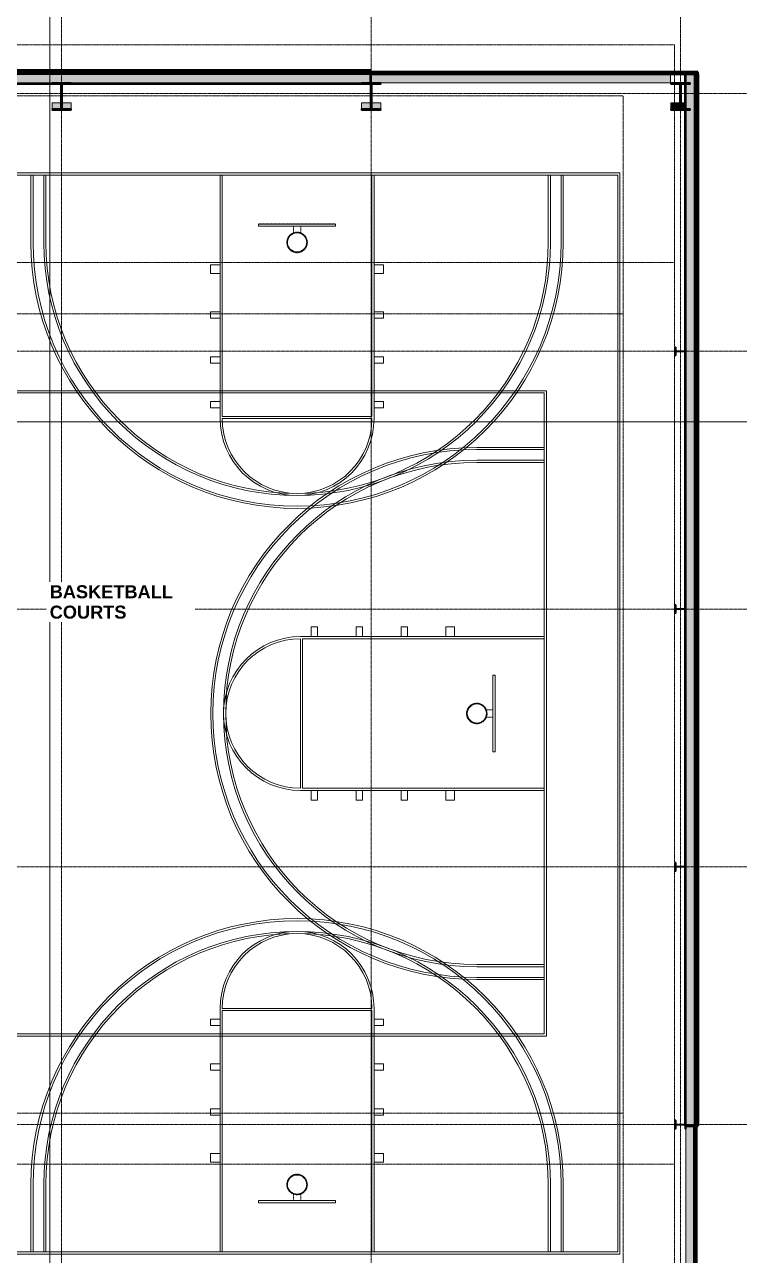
# Model space of a CAD drawing. Header units: inches. Extents: x 21836 to 26875, y -23174 to -20350.
# Drawn here: x 25367 to 26036, y -22231 to -21079 of the extents above; entities that cross this region are included whole.
import ezdxf

# ---------------------------------------------------------------- set-up
doc = ezdxf.new("R2010")
doc.units = ezdxf.units.IN
doc.header["$MEASUREMENT"] = 0
for name, pattern in [('Dash', [0.25, 0.125, -0.125]), ('Dash 1_16_', [0.125, 0.0625, -0.0625]), ('Grid Line 1_2_', [0.875, 0.5, -0.125, 0.125, -0.125])]:
    doc.linetypes.add(name, pattern=pattern)
for name, color, linetype, lineweight in [('A-FLOR-CLRS', 90, 'Dash 1_16_', 9), ('A-FLOR-OTLN', 90, 'Continuous', 9), ('A-GLAZ-CWMG', 51, 'Continuous', 9), ('A-WALL', 113, 'Continuous', 13), ('A-WALL-PATT', 111, 'Continuous', 50), ('C-BLDG-PADS', 91, 'Continuous', 9), ('C-TOPO', 7, 'Continuous', 9), ('G-ANNO-SYMB', 111, 'Continuous', 9), ('G-ANNO-TEXT', 231, 'Continuous', 9), ('L-SITE-WALL', 31, 'Continuous', 13), ('Q-SPCQ', 91, 'Continuous', 9), ('Q-SPCQ-HDLN', 91, 'Dash', 9), ('S-BEAM', 12, 'Continuous', 9), ('S-COLS', 52, 'Continuous', 9), ('S-GRID', 1, 'Continuous', 9)]:
    doc.layers.add(name, color=color, linetype=linetype, lineweight=lineweight)
doc.styles.add('Arial_B', font='arialbd.ttf', dxfattribs={"height": 12.177074})
pattern_1 = [(45, (0, 0), (-12.6713535, 12.6713535), []), (45, (0, 19.2), (-12.6713535, 12.6713535), [])]
pattern_2 = [(0, (0, 0), (0, 16), []), (90, (0, 0), (-16, 1e-15), [])]

# ---------------------------------------------------------------- blocks, each defined once
blk = doc.blocks.new('Girt_Z - 8_D-757170-First Floor Plan')
at = {"layer": 'S-BEAM'}
h = blk.add_hatch(color=256, dxfattribs=at)
h.paths.add_polyline_path([(25971.4, -21126.4), (25971.4, -21125.8), (25691.3, -21125.8), (25691.3, -21126.4), (25810.9, -21126.4)], flags=0)
h.paths.add_polyline_path([(24823, -21126.4), (24823, -21125.8), (24533.3, -21125.8), (24533.3, -21126.4), (24705.1, -21126.4)], flags=0)
h.paths.add_polyline_path([(23375.5, -21126.4), (23375.5, -21125.8), (23085.8, -21125.8), (23085.8, -21126.4), (23322.7, -21126.4)], flags=0)
h = blk.add_hatch(color=256, dxfattribs=at)
h.paths.add_polyline_path([(25971.4, -21133.6), (25971.4, -21126.4), (25691.3, -21126.4), (25691.3, -21133.6), (25810.9, -21133.6)], flags=0)
h.paths.add_polyline_path([(24823, -21133.6), (24823, -21126.4), (24533.3, -21126.4), (24533.3, -21133.6), (24705.1, -21133.6)], flags=0)
h.paths.add_polyline_path([(23375.5, -21133.6), (23375.5, -21126.4), (23085.8, -21126.4), (23085.8, -21133.6), (23322.7, -21133.6)], flags=0)
h = blk.add_hatch(color=256, dxfattribs=at)
h.paths.add_polyline_path([(25971.4, -21126.4), (25971.4, -21126.4), (25691.3, -21126.4), (25691.3, -21126.4), (25810.9, -21126.4)], flags=0)
h.paths.add_polyline_path([(24823, -21126.4), (24823, -21126.4), (24533.3, -21126.4), (24533.3, -21126.4), (24705.1, -21126.4)], flags=0)
h.paths.add_polyline_path([(23375.5, -21126.4), (23375.5, -21126.4), (23085.8, -21126.4), (23085.8, -21126.4), (23322.7, -21126.4)], flags=0)
h = blk.add_hatch(color=256, dxfattribs=at)
h.paths.add_polyline_path([(25971.4, -21133.8), (25971.4, -21133.6), (25691.3, -21133.6), (25691.3, -21133.8), (25810.9, -21133.8)], flags=0)
h.paths.add_polyline_path([(24823, -21133.8), (24823, -21133.6), (24533.3, -21133.7), (24533.3, -21133.8), (24813.9, -21133.8)], flags=0)
h.paths.add_polyline_path([(23375.5, -21133.8), (23375.5, -21133.6), (23085.8, -21133.6), (23085.8, -21133.8), (23366.4, -21133.8)], flags=0)
for p, q in [((25971.4, -21125.8), (25691.3, -21125.8)), ((25971.4, -21126.4), (25691.3, -21126.4)), ((25971.4, -21126.4), (25691.3, -21126.4)), ((25971.4, -21125.8), (25971.4, -21126.4)), ((25971.4, -21126.4), (25971.4, -21126.4)), ((25971.4, -21126.4), (25971.4, -21133.6)), ((25700.4, -21133.8), (25971.4, -21133.8)), ((25971.4, -21133.6), (25971.4, -21133.8))]:
    blk.add_line(p, q, dxfattribs=at)
blk = doc.blocks.new('Girt_Z - 8_D-790722-First Floor Plan')
at = {"layer": 'S-BEAM'}
h = blk.add_hatch(color=256, dxfattribs=at)
h.paths.add_polyline_path([(25985.8, -22357.1), (25985.9, -22357.1), (25985.9, -22337.9), (25985.8, -22337.9), (25985.8, -22357.1)], flags=0)
h.paths.add_polyline_path([(25985.9, -22335), (25985.9, -22110.1), (25985.8, -22110.1), (25985.8, -22335), (25985.9, -22335)], flags=0)
for points in [[(25985.9, -22357.1), (25993.1, -22357.1), (25993.1, -22110.1), (25985.9, -22110.1), (25985.9, -22335), (25989.9, -22335), (25989.9, -22337.9), (25985.9, -22337.9)], [(25993.2, -22357.1), (25993.2, -22110.1), (25993.1, -22110.1), (25993.1, -22357.1)], [(25993.8, -22357.1), (25993.8, -22110.1), (25993.2, -22110.1), (25993.2, -22357.1)]]:
    blk.add_hatch(color=256, dxfattribs=at).paths.add_polyline_path(points, flags=0)
for p, q in [((25985.8, -22112.8), (25985.8, -22335)), ((25993.1, -22357.1), (25993.1, -22110.1)), ((25993.2, -22357.1), (25993.2, -22110.1)), ((25993.8, -22357.1), (25993.8, -22110.1)), ((25985.8, -22337.9), (25985.8, -22357.1)), ((25985.9, -22357.1), (25985.8, -22357.1)), ((25993.1, -22357.1), (25985.9, -22357.1)), ((25993.2, -22357.1), (25993.1, -22357.1)), ((25993.8, -22357.1), (25993.2, -22357.1))]:
    blk.add_line(p, q, dxfattribs=at)
blk = doc.blocks.new('Basketball_Backstop-Performance_Sports_Systems-3103-Ceiling_Hung - 27_-0_ to 27_-11 7_8_-706978-First Floor Plan')
at = {"layer": 'Q-SPCQ-HDLN'}
for p, q in [((36, 0), (-36, 0)), ((-36, 0), (-36, -2.2)), ((-3.5, 0), (-3.5, 6.2)), ((3.5, 0), (3.5, 6.2)), ((36, -2.2), (36, 0)), ((-36, -2.2), (36, -2.2))]:
    blk.add_line(p, q, dxfattribs=at)
for radius in [9.62, 9]:
    blk.add_circle((0, 15.1), radius, dxfattribs=at)
blk = doc.blocks.new('Basketball_Backstop-Performance_Sports_Systems-3103-Ceiling_Hung - 27_-0_ to 27_-11 7_8_-652462-First Floor Plan')
at = {"layer": 'Q-SPCQ-HDLN'}
for p, q in [((-36, 0), (-36, 2.2)), ((-36, 2.2), (36, 2.2)), ((36, 2.2), (36, 0)), ((36, 0), (-36, 0)), ((-3.5, 0), (-3.5, -6.2)), ((3.5, 0), (3.5, -6.2))]:
    blk.add_line(p, q, dxfattribs=at)
for radius in [9.63, 9]:
    blk.add_circle((0, -15.1), radius, dxfattribs=at)
blk = doc.blocks.new('Rectangular Mullion - Profile_Polycarbonate_Lower-836763-First Floor Plan')
at = {"layer": 'A-GLAZ-CWMG'}
for points in [[(25993.6, -21123.5), (25993.6, -21123.4), (25695.1, -21123.4), (25695.1, -21123.5), (25810.9, -21123.5)], [(25810.9, -21123.6), (25993.6, -21123.6), (25993.6, -21123.5), (25695.1, -21123.5), (25695.1, -21123.6)], [(25993.6, -21125.2), (25993.6, -21123.6), (25695.1, -21123.6), (25695.1, -21125.2), (25810.9, -21125.2)], [(25993.6, -21125.5), (25993.6, -21125.2), (25695.1, -21125.2), (25695.1, -21125.5), (25985.8, -21125.5)]]:
    blk.add_hatch(color=256, dxfattribs=at).paths.add_polyline_path(points, flags=0)
for p, q in [((25695.1, -21123.5), (25695.1, -21123.4)), ((25695.1, -21123.4), (25993.6, -21123.4)), ((25695.1, -21123.6), (25695.1, -21123.5)), ((25695.1, -21123.5), (25993.6, -21123.5)), ((25695.1, -21125.2), (25695.1, -21123.6)), ((25695.1, -21125.2), (25993.6, -21125.2)), ((25695.1, -21125.5), (25985.1, -21125.5)), ((25993.6, -21123.4), (25993.6, -21123.5)), ((25993.6, -21123.5), (25993.6, -21123.6)), ((25993.6, -21123.6), (25993.6, -21125.2))]:
    blk.add_line(p, q, dxfattribs=at)
blk = doc.blocks.new('Rectangular Mullion - Profile_Polycarbonate_Upper and left-836139-First Floor Plan')
at = {"layer": 'A-GLAZ-CWMG'}
blk.add_hatch(color=256, dxfattribs=at).paths.add_polyline_path([(-3.6, -1.1), (-3.6, -0.8), (-3.4, -0.8), (-3.6, -0.8), (-3.6, -1.1), (-0.1, -1.1), (-0.1, 0.9), (-2.8, 0.9), (-2.8, 1), (0, 1), (0, -1.1)], flags=0)
at = {"layer": 'A-GLAZ-CWMG', "lineweight": 20}
for p, q in [((-2.8, 0.9), (-2.8, 1)), ((-2.8, 1), (0, 1)), ((-0.1, 0.9), (-2.8, 0.9)), ((-2.8, 0.9), (-2.8, 0.9)), ((-2.8, 0.9), (-2.8, 0.9)), ((-0.1, -1.1), (-0.1, 0.9)), ((0, 1), (0, -1.1)), ((-3.6, -1.1), (-3.6, -0.8)), ((-3.6, -0.8), (-3.4, -0.8)), ((-3.4, -0.8), (-3.6, -0.8)), ((-3.6, -0.8), (-3.6, -1.1)), ((0, -1.1), (-3.6, -1.1)), ((-3.6, -1.1), (-0.1, -1.1)), ((-3.4, -0.8), (-3.4, -0.8))]:
    blk.add_line(p, q, dxfattribs=at)
blk = doc.blocks.new('Rectangular Mullion - Profile_Polycarbonate_right-836033-First Floor Plan')
at = {"layer": 'A-GLAZ-CWMG'}
blk.add_hatch(color=256, dxfattribs=at).paths.add_polyline_path([(-3.6, -1.1), (0, -1.1), (0, 1), (-2.8, 1), (-2.8, 0.9), (-0.1, 0.9), (-0.1, -1.1), (-3.6, -1.1), (-3.6, -0.8), (-3.4, -0.8), (-3.6, -0.8)], flags=0)
at = {"layer": 'A-GLAZ-CWMG', "lineweight": 20}
for p, q in [((0, 1), (-2.8, 1)), ((-2.8, 1), (-2.8, 0.9)), ((-2.8, 0.9), (-2.8, 0.9)), ((-2.8, 0.9), (-2.8, 0.9)), ((-2.8, 0.9), (-0.1, 0.9)), ((-0.1, 0.9), (-0.1, -1.1)), ((0, -1.1), (0, 1)), ((-3.6, -1.1), (-3.6, -0.8)), ((-3.6, -0.8), (-3.4, -0.8)), ((-3.4, -0.8), (-3.6, -0.8)), ((-3.6, -0.8), (-3.6, -1.1)), ((-0.1, -1.1), (-3.6, -1.1)), ((-3.6, -1.1), (0, -1.1)), ((-3.4, -0.8), (-3.4, -0.8))]:
    blk.add_line(p, q, dxfattribs=at)
blk = doc.blocks.new('Rectangular Mullion - Profile_Polycarbonate_Lower-750929-First Floor Plan')
at = {"layer": 'A-GLAZ-CWMG'}
for points in [[(25994.4, -22332.8), (25994.4, -22113.7), (25994, -22113.7), (25994, -22332.8), (25994.3, -22332.8)], [(25994.4, -22332.8), (25995.9, -22332.8), (25995.9, -22113.7), (25994.4, -22113.7), (25994.4, -22259.3)], [(25996, -22332.8), (25996, -22113.7), (25995.9, -22113.7), (25995.9, -22332.8)], [(25996.1, -22332.8), (25996.1, -22113.7), (25996, -22113.7), (25996, -22332.8)], [(25994.4, -22332.8), (25994.4, -22332.8), (25994.4, -22259.3)]]:
    blk.add_hatch(color=256, dxfattribs=at).paths.add_polyline_path(points, flags=0)
for p, q in [((25994, -22332.8), (25994, -22113.7)), ((25994.4, -22113.7), (25995.9, -22113.7)), ((25994.4, -22332.8), (25994.4, -22113.7)), ((25995.9, -22113.7), (25996, -22113.7)), ((25996, -22113.7), (25996.1, -22113.7)), ((25996, -22332.8), (25996, -22113.7)), ((25996.1, -22332.8), (25996.1, -22113.7)), ((25995.9, -22332.8), (25994.4, -22332.8)), ((25996, -22332.8), (25995.9, -22332.8)), ((25996.1, -22332.8), (25996, -22332.8))]:
    blk.add_line(p, q, dxfattribs=at)
blk = doc.blocks.new('Rectangular Mullion - Profile_Polycarbonate_right-752686-First Floor Plan')
at = {"layer": 'A-GLAZ-CWMG'}
blk.add_hatch(color=256, dxfattribs=at).paths.add_polyline_path([(-3.6, 1.1), (-3.6, 0.8), (-3.4, 0.8), (-3.6, 0.8), (-3.6, 1.1), (-0.1, 1.1), (-0.1, -0.9), (-2.8, -0.9), (-2.8, -1), (0, -1), (0, 1.1)], flags=0)
at = {"layer": 'A-GLAZ-CWMG', "lineweight": 20}
for p, q in [((0, 1.1), (-3.6, 1.1)), ((-3.6, 1.1), (-3.6, 0.8)), ((-3.6, 0.8), (-3.6, 1.1)), ((-3.6, 1.1), (-0.1, 1.1)), ((-3.6, 0.8), (-3.4, 0.8)), ((-3.4, 0.8), (-3.6, 0.8)), ((-3.4, 0.8), (-3.4, 0.8)), ((-0.1, 1.1), (-0.1, -0.9)), ((0, -1), (0, 1.1)), ((-0.1, -0.9), (-2.8, -0.9)), ((-2.8, -0.9), (-2.8, -0.9)), ((-2.8, -0.9), (-2.8, -0.9)), ((-2.8, -0.9), (-2.8, -1)), ((-2.8, -1), (0, -1))]:
    blk.add_line(p, q, dxfattribs=at)

msp = doc.modelspace()

# ---------------------------------------------------------------- hatches: boundary and pattern name
at = {"layer": 'A-WALL', "lineweight": 9, "transparency": 33554649}
h = msp.add_hatch(color=256, dxfattribs=at)
h.paths.add_polyline_path([(25997.19296, -21125.18961), (25997.19296, -21123.61481), (25691.57773, -21123.61481), (25691.57773, -21125.18961), (25810.91034, -21125.18961)], flags=0)
h.paths.add_polyline_path([(24822.70273, -21125.18961), (24822.70273, -21123.61481), (24533.57773, -21123.61481), (24533.57773, -21125.18961), (24705.05718, -21125.18961)], flags=0)
h.paths.add_polyline_path([(23375.20273, -21125.18961), (23375.20273, -21123.61481), (23086.07773, -21123.61481), (23086.07773, -21125.18961), (23322.74074, -21125.18961)], flags=0)
msp.add_hatch(color=256, dxfattribs=at).paths.add_polyline_path([(25995.94346, -22336.36531), (25995.94346, -22110.11531), (25994.36866, -22110.11531), (25994.36866, -22336.36531)], flags=0)
at = {"layer": 'A-WALL-PATT', "lineweight": 9}
h = msp.add_hatch(dxfattribs=at)
h.set_pattern_fill('FP_12', color=256, style=0, pattern_type=2)
h.set_pattern_definition(pattern_2)
h.paths.add_polyline_path([(25691.26523, -21125.05281), (25691.26523, -21124.05281), (24823.01523, -21124.05281), (24823.01523, -21125.05281), (25257.98376, -21125.05281)], flags=0)
h = msp.add_hatch(dxfattribs=at)
h.set_pattern_fill('FP_12', color=256, style=0, pattern_type=2)
h.set_pattern_definition(pattern_2)
h.paths.add_polyline_path([(25994.50546, -22110.05281), (25995.50546, -22110.05281), (25995.50546, -21125.54334), (25994.50546, -21125.54334), (25994.50546, -22104.35987)], flags=0)
at = {"layer": 'C-BLDG-PADS'}
h = msp.add_hatch(color=256, dxfattribs=at)
h.paths.add_polyline_path([(25669.14323, -22797.59021), (25672.70273, -22797.59021), (25672.67869, -22796.01541), (25669.14323, -22796.01569)], flags=0)
h.paths.add_polyline_path([(25357.38723, -22797.59021), (25357.38723, -22796.01541), (25353.82773, -22796.01569), (25353.82773, -22797.59021)], flags=0)
h.paths.add_polyline_path([(23578.70573, -22797.59021), (23582.20273, -22797.59021), (23582.20273, -22796.01541), (23578.64323, -22796.01569), (23578.64323, -22797.59021)], flags=0)
h.paths.add_polyline_path([(22844.82773, -22797.59021), (22848.38723, -22797.59021), (22848.38723, -22796.01541), (22844.82773, -22796.01569)], flags=0)
h.paths.add_polyline_path([(25693.2875, -21125.18961), (25695.13723, -21125.17127), (25695.13723, -21123.61481), (25691.57773, -21123.61481), (25691.57773, -21125.18961), (25691.86895, -21125.18961)], flags=0)
h.paths.add_polyline_path([(24819.39323, -21125.18961), (24822.70273, -21125.18934), (24822.70273, -21123.61481), (24819.14323, -21123.6342), (24819.14323, -21125.18934), (24819.3924, -21125.18961)], flags=0)
h.paths.add_polyline_path([(24533.57773, -21125.18961), (24537.13723, -21125.17022), (24537.13723, -21123.61481), (24533.57773, -21123.61481), (24533.57773, -21125.18934)], flags=0)
h.paths.add_polyline_path([(23089.38723, -21125.18961), (23089.63723, -21125.17022), (23089.63723, -21123.61481), (23086.07773, -21123.61481), (23086.07773, -21125.18961), (23087.7875, -21125.18961)], flags=0)
h.paths.add_polyline_path([(23374.9115, -21125.18961), (23375.20273, -21125.18934), (23375.20273, -21123.61481), (23371.64323, -21123.6342), (23371.64323, -21125.18934), (23373.49295, -21125.18961)], flags=0)
at = {"layer": 'L-SITE-WALL'}
for points in [[(25691.26523, -21123.30281), (25691.26523, -21122.30281), (24823.01523, -21122.30281), (24823.01523, -21123.30281), (25257.98376, -21123.30281)], [(24823.01523, -21124.05281), (25691.26523, -21124.05281), (25691.26523, -21123.30281), (24823.01523, -21123.30281)], [(25691.26523, -21125.80281), (25691.26523, -21125.05281), (24823.01523, -21125.05281), (24823.01523, -21125.80281), (25257.98376, -21125.80281)], [(25691.26523, -21133.80281), (25691.26523, -21125.80281), (24823.01523, -21125.80281), (24823.01523, -21133.80281), (25257.98376, -21133.80281)], [(25985.13046, -22110.05281), (25985.75546, -22110.05281), (25985.75546, -21125.54334), (25985.13046, -21125.54334), (25985.13046, -22104.35987)], [(25993.75546, -22110.05281), (25993.75546, -21125.54334), (25985.75546, -21125.54334), (25985.75546, -22110.05281)], [(25993.75546, -22110.05281), (25994.50546, -22110.05281), (25994.50546, -21125.54334), (25993.75546, -21125.54334), (25993.75546, -22104.35987)], [(25995.50546, -22110.05281), (25996.25546, -22110.05281), (25996.25546, -21125.54334), (25995.50546, -21125.54334), (25995.50546, -22104.35987)], [(25996.25546, -22110.05281), (25997.25546, -22110.05281), (25997.25546, -21125.54334), (25996.25546, -21125.54334), (25996.25546, -22104.35987)], [(25691.26523, -21134.42781), (25691.26523, -21133.80281), (24823.01523, -21133.80281), (24823.01523, -21134.42781), (25257.98376, -21134.42781)]]:
    msp.add_hatch(color=256, dxfattribs=at).paths.add_polyline_path(points, flags=0)
at = {"layer": 'S-COLS'}
h = msp.add_hatch(dxfattribs=at)
h.set_pattern_fill('FP_1', color=256, style=0, pattern_type=2)
h.set_pattern_definition(pattern_1)
h.paths.add_polyline_path([(25410.89023, -21135.05281), (25410.89023, -21133.80281), (25392.89023, -21133.80281), (25392.89023, -21135.05281)], flags=0)
h = msp.add_hatch(dxfattribs=at)
h.set_pattern_fill('FP_1', color=256, style=0, pattern_type=2)
h.set_pattern_definition(pattern_1)
h.paths.add_polyline_path([(25402.51523, -21158.01876), (25402.51523, -21135.05281), (25401.26523, -21135.05281), (25401.26523, -21158.01876)], flags=0)
h = msp.add_hatch(dxfattribs=at)
h.set_pattern_fill('FP_1', color=256, style=0, pattern_type=2)
h.set_pattern_definition(pattern_1)
h.paths.add_polyline_path([(25700.39023, -21135.05281), (25700.39023, -21133.80281), (25682.39023, -21133.80281), (25682.39023, -21135.05281)], flags=0)
h = msp.add_hatch(dxfattribs=at)
h.set_pattern_fill('FP_1', color=256, style=0, pattern_type=2)
h.set_pattern_definition(pattern_1)
h.paths.add_polyline_path([(25692.01523, -21158.01876), (25692.01523, -21135.05281), (25690.76523, -21135.05281), (25690.76523, -21158.01876)], flags=0)
h = msp.add_hatch(dxfattribs=at)
h.set_pattern_fill('FP_1', color=256, style=0, pattern_type=2)
h.set_pattern_definition(pattern_1)
h.paths.add_polyline_path([(25989.89023, -21135.05281), (25989.89023, -21133.80281), (25971.89023, -21133.80281), (25971.89023, -21135.05281)], flags=0)
h = msp.add_hatch(dxfattribs=at)
h.set_pattern_fill('FP_1', color=256, style=0, pattern_type=2)
h.set_pattern_definition(pattern_1)
h.paths.add_polyline_path([(25981.51523, -21158.01876), (25981.51523, -21135.05281), (25980.26523, -21135.05281), (25980.26523, -21158.01876)], flags=0)
h = msp.add_hatch(color=256, dxfattribs=at)
h.paths.add_polyline_path([(25392.89023, -21158.01876), (25401.26523, -21158.01876), (25401.26523, -21152.54921), (25392.89023, -21152.54921)], flags=0)
h.paths.add_polyline_path([(25410.89023, -21158.01876), (25410.89023, -21152.54921), (25402.51523, -21152.54921), (25402.51523, -21158.01876)], flags=0)
h = msp.add_hatch(dxfattribs=at)
h.set_pattern_fill('FP_1', color=256, style=0, pattern_type=2)
h.set_pattern_definition(pattern_1)
h.paths.add_polyline_path([(25410.89023, -21159.27236), (25410.89023, -21158.01876), (25392.89023, -21158.01876), (25392.89023, -21159.27236)], flags=0)
h = msp.add_hatch(color=256, dxfattribs=at)
h.paths.add_polyline_path([(25682.39023, -21158.01876), (25690.76523, -21158.01876), (25690.76523, -21152.54921), (25682.39023, -21152.54921)], flags=0)
h.paths.add_polyline_path([(25700.39023, -21158.01876), (25700.39023, -21152.54921), (25692.01523, -21152.54921), (25692.01523, -21158.01876)], flags=0)
h = msp.add_hatch(dxfattribs=at)
h.set_pattern_fill('FP_1', color=256, style=0, pattern_type=2)
h.set_pattern_definition(pattern_1)
h.paths.add_polyline_path([(25700.39023, -21159.27236), (25700.39023, -21158.01876), (25682.39023, -21158.01876), (25682.39023, -21159.27236)], flags=0)
h = msp.add_hatch(color=256, dxfattribs=at)
h.paths.add_polyline_path([(25980.26523, -21158.01876), (25980.26523, -21152.54921), (25971.89023, -21152.54921), (25971.89023, -21158.01876)], flags=0)
h.paths.add_polyline_path([(25985.13046, -21158.01876), (25985.13046, -21152.54921), (25981.51523, -21152.54921), (25981.51523, -21158.01876)], flags=0)
h = msp.add_hatch(dxfattribs=at)
h.set_pattern_fill('FP_1', color=256, style=0, pattern_type=2)
h.set_pattern_definition(pattern_1)
h.paths.add_polyline_path([(25989.89023, -21159.27236), (25989.89023, -21158.01876), (25971.89023, -21158.01876), (25971.89023, -21159.27236)], flags=0)
h = msp.add_hatch(dxfattribs=at)
h.set_pattern_fill('FP_1', color=256, style=0, pattern_type=2)
h.set_pattern_definition(pattern_1)
h.paths.add_polyline_path([(25985.75546, -21389.03328), (25985.75546, -21381.07234), (25985.32187, -21381.07234), (25985.32187, -21384.21687), (25985.11936, -21384.70577), (25984.63046, -21384.90828), (25977.14999, -21384.90828), (25976.66109, -21384.70577), (25976.45858, -21384.21687), (25976.45858, -21381.07234), (25976.02499, -21381.07234), (25976.02499, -21389.03328), (25976.45858, -21389.03328), (25976.45858, -21385.88875), (25976.66109, -21385.39985), (25977.14999, -21385.19734), (25984.63046, -21385.19734), (25985.11936, -21385.39985), (25985.32187, -21385.88875), (25985.32187, -21389.03328)], flags=0)
h = msp.add_hatch(dxfattribs=at)
h.set_pattern_fill('FP_1', color=256, style=0, pattern_type=2)
h.set_pattern_definition(pattern_1)
h.paths.add_polyline_path([(25985.75546, -21630.28328), (25985.75546, -21622.32234), (25985.32187, -21622.32234), (25985.32187, -21625.46687), (25985.11936, -21625.95577), (25984.63046, -21626.15828), (25977.14999, -21626.15828), (25976.66109, -21625.95577), (25976.45858, -21625.46687), (25976.45858, -21622.32234), (25976.02499, -21622.32234), (25976.02499, -21630.28328), (25976.45858, -21630.28328), (25976.45858, -21627.13875), (25976.66109, -21626.64985), (25977.14999, -21626.44734), (25984.63046, -21626.44734), (25985.11936, -21626.64985), (25985.32187, -21627.13875), (25985.32187, -21630.28328)], flags=0)
h = msp.add_hatch(dxfattribs=at)
h.set_pattern_fill('FP_1', color=256, style=0, pattern_type=2)
h.set_pattern_definition(pattern_1)
h.paths.add_polyline_path([(25985.75546, -21871.53328), (25985.75546, -21863.57234), (25985.32187, -21863.57234), (25985.32187, -21866.71687), (25985.11936, -21867.20577), (25984.63046, -21867.40828), (25977.14999, -21867.40828), (25976.66109, -21867.20577), (25976.45858, -21866.71687), (25976.45858, -21863.57234), (25976.02499, -21863.57234), (25976.02499, -21871.53328), (25976.45858, -21871.53328), (25976.45858, -21868.38875), (25976.66109, -21867.89985), (25977.14999, -21867.69734), (25984.63046, -21867.69734), (25985.11936, -21867.89985), (25985.32187, -21868.38875), (25985.32187, -21871.53328)], flags=0)
h = msp.add_hatch(dxfattribs=at)
h.set_pattern_fill('FP_1', color=256, style=0, pattern_type=2)
h.set_pattern_definition(pattern_1)
h.paths.add_polyline_path([(25976.45858, -22112.78328), (25976.45858, -22109.63875), (25976.66109, -22109.14985), (25977.14999, -22108.94734), (25984.63046, -22108.94734), (25985.11936, -22109.14985), (25985.32187, -22109.63875), (25985.32187, -22112.78328), (25985.75546, -22112.78328), (25985.75546, -22104.82234), (25985.32187, -22104.82234), (25985.32187, -22107.96687), (25985.11936, -22108.45577), (25984.63046, -22108.65828), (25977.14999, -22108.65828), (25976.66109, -22108.45577), (25976.45858, -22107.96687), (25976.45858, -22104.82234), (25976.02499, -22104.82234), (25976.02499, -22112.78328)], flags=0)

# ---------------------------------------------------------------- linework, layer by layer
at = {"layer": 'A-FLOR-CLRS'}
for p, q in [((25975.39023, -21098.05281), (24603.39023, -21098.05281)), ((25975.39023, -21123.41734), (25975.39023, -21098.05281)), ((25975.39023, -21133.80281), (25975.39023, -21125.54334)), ((25975.39023, -21152.54921), (25975.39023, -21135.05281)), ((25401.26523, -21146.05281), (25113.01523, -21146.05281)), ((25690.76523, -21146.05281), (25402.51523, -21146.05281)), ((25927.39023, -21146.05281), (25692.01523, -21146.05281)), ((25927.39023, -22302.05281), (25927.39023, -21146.05281)), ((25975.39023, -22334.96924), (25975.39023, -21159.27236)), ((25975.39023, -21302.05281), (24603.39023, -21302.05281)), ((25927.39023, -21350.05281), (24651.39023, -21350.05281)), ((25927.39023, -22098.05281), (24651.39023, -22098.05281)), ((25975.39023, -22146.05281), (24603.39023, -22146.05281))]:
    msp.add_line(p, q, dxfattribs=at)
at = {"layer": 'A-FLOR-OTLN'}
for p, q in [((24654.61166, -21218.05281), (25924.16879, -21218.05281)), ((24656.61166, -21220.05281), (25922.16879, -21220.05281)), ((25373.16879, -21283.05281), (25373.16879, -21220.05281)), ((25375.16879, -21283.05281), (25375.16879, -21220.05281)), ((25385.16879, -21283.05281), (25385.16879, -21220.05281)), ((25387.16879, -21283.05281), (25387.16879, -21220.05281)), ((25550.16879, -21448.05281), (25550.16879, -21220.05281)), ((25552.16879, -21446.05281), (25552.16879, -21220.05281)), ((25692.16879, -21446.05281), (25692.16879, -21220.05281)), ((25694.16879, -21448.05281), (25694.16879, -21220.05281)), ((25857.16879, -21283.05281), (25857.16879, -21220.05281)), ((25859.16879, -21283.05281), (25859.16879, -21220.05281)), ((25869.16879, -21283.05281), (25869.16879, -21220.05281)), ((25871.16879, -21283.05281), (25871.16879, -21220.05281)), ((25922.16879, -21220.05281), (25922.16879, -22228.05281)), ((25924.16879, -21218.05281), (25924.16879, -22230.05281)), ((25658.16879, -21266.05281), (25586.16879, -21266.05281)), ((25586.16879, -21268.05281), (25586.16879, -21266.05281)), ((25658.16879, -21268.05281), (25658.16879, -21266.05281)), ((25658.16879, -21268.05281), (25586.16879, -21268.05281)), ((25550.16879, -21304.05281), (25541.16879, -21304.05281)), ((25541.16879, -21312.05281), (25541.16879, -21304.05281)), ((25550.16879, -21312.05281), (25541.16879, -21312.05281)), ((25694.16879, -21304.05281), (25703.16879, -21304.05281)), ((25694.16879, -21312.05281), (25703.16879, -21312.05281)), ((25703.16879, -21312.05281), (25703.16879, -21304.05281)), ((25550.16879, -21348.05281), (25541.16879, -21348.05281)), ((25541.16879, -21354.05281), (25541.16879, -21348.05281)), ((25550.16879, -21354.05281), (25541.16879, -21354.05281)), ((25694.16879, -21348.05281), (25703.16879, -21348.05281)), ((25694.16879, -21354.05281), (25703.16879, -21354.05281)), ((25703.16879, -21354.05281), (25703.16879, -21348.05281)), ((25550.16879, -21390.05281), (25541.16879, -21390.05281)), ((25541.16879, -21396.05281), (25541.16879, -21390.05281)), ((25694.16879, -21390.05281), (25703.16879, -21390.05281)), ((25703.16879, -21396.05281), (25703.16879, -21390.05281)), ((25550.16879, -21396.05281), (25541.16879, -21396.05281)), ((25694.16879, -21396.05281), (25703.16879, -21396.05281)), ((25855.39023, -21422.05281), (24723.39023, -21422.05281)), ((25853.39023, -21424.05281), (24725.39023, -21424.05281)), ((25853.39023, -22024.05281), (25853.39023, -21424.05281)), ((25855.39023, -22026.05281), (25855.39023, -21422.05281)), ((25550.16879, -21432.05281), (25541.16879, -21432.05281)), ((25541.16879, -21438.05281), (25541.16879, -21432.05281)), ((25550.16879, -21438.05281), (25541.16879, -21438.05281)), ((25694.16879, -21432.05281), (25703.16879, -21432.05281)), ((25694.16879, -21438.05281), (25703.16879, -21438.05281)), ((25703.16879, -21438.05281), (25703.16879, -21432.05281)), ((25692.16879, -21446.05281), (25552.16879, -21446.05281)), ((25692.16879, -21448.05281), (25552.16879, -21448.05281)), ((25790.39023, -21475.05281), (25853.39023, -21475.05281)), ((25790.39023, -21477.05281), (25853.39023, -21477.05281)), ((25790.39023, -21487.05281), (25853.39023, -21487.05281)), ((25790.39023, -21489.05281), (25853.39023, -21489.05281)), ((25635.39023, -21643.05281), (25641.39023, -21643.05281)), ((25635.39023, -21652.05281), (25635.39023, -21643.05281)), ((25641.39023, -21652.05281), (25641.39023, -21643.05281)), ((25677.39023, -21643.05281), (25683.39023, -21643.05281)), ((25677.39023, -21652.05281), (25677.39023, -21643.05281)), ((25683.39023, -21652.05281), (25683.39023, -21643.05281)), ((25719.39023, -21643.05281), (25725.39023, -21643.05281)), ((25719.39023, -21652.05281), (25719.39023, -21643.05281)), ((25725.39023, -21652.05281), (25725.39023, -21643.05281)), ((25761.39023, -21643.05281), (25769.39023, -21643.05281)), ((25761.39023, -21652.05281), (25761.39023, -21643.05281)), ((25769.39023, -21652.05281), (25769.39023, -21643.05281)), ((25625.39023, -21652.05281), (25853.39023, -21652.05281)), ((25625.39023, -21794.05281), (25625.39023, -21654.05281)), ((25627.39023, -21794.05281), (25627.39023, -21654.05281)), ((25627.39023, -21654.05281), (25853.39023, -21654.05281)), ((25805.39023, -21760.05281), (25805.39023, -21688.05281)), ((25805.39023, -21688.05281), (25807.39023, -21688.05281)), ((25807.39023, -21760.05281), (25807.39023, -21688.05281)), ((25805.39023, -21760.05281), (25807.39023, -21760.05281)), ((25625.39023, -21796.05281), (25853.39023, -21796.05281)), ((25627.39023, -21794.05281), (25853.39023, -21794.05281)), ((25635.39023, -21796.05281), (25635.39023, -21805.05281)), ((25641.39023, -21796.05281), (25641.39023, -21805.05281)), ((25677.39023, -21796.05281), (25677.39023, -21805.05281)), ((25683.39023, -21796.05281), (25683.39023, -21805.05281)), ((25719.39023, -21796.05281), (25719.39023, -21805.05281)), ((25725.39023, -21796.05281), (25725.39023, -21805.05281)), ((25761.39023, -21796.05281), (25761.39023, -21805.05281)), ((25769.39023, -21796.05281), (25769.39023, -21805.05281)), ((25635.39023, -21805.05281), (25641.39023, -21805.05281)), ((25677.39023, -21805.05281), (25683.39023, -21805.05281)), ((25719.39023, -21805.05281), (25725.39023, -21805.05281)), ((25761.39023, -21805.05281), (25769.39023, -21805.05281)), ((25790.39023, -21959.05281), (25853.39023, -21959.05281)), ((25790.39023, -21961.05281), (25853.39023, -21961.05281)), ((25790.39023, -21971.05281), (25853.39023, -21971.05281)), ((25790.39023, -21973.05281), (25853.39023, -21973.05281)), ((25550.16879, -22000.05281), (25550.16879, -22228.05281)), ((25692.16879, -22000.05281), (25552.16879, -22000.05281)), ((25692.16879, -22002.05281), (25552.16879, -22002.05281)), ((25552.16879, -22002.05281), (25552.16879, -22228.05281)), ((25692.16879, -22002.05281), (25692.16879, -22228.05281)), ((25694.16879, -22000.05281), (25694.16879, -22228.05281)), ((25541.16879, -22010.05281), (25541.16879, -22016.05281)), ((25550.16879, -22010.05281), (25541.16879, -22010.05281)), ((25694.16879, -22010.05281), (25703.16879, -22010.05281)), ((25703.16879, -22010.05281), (25703.16879, -22016.05281)), ((24723.39023, -22026.05281), (25855.39023, -22026.05281)), ((24725.39023, -22024.05281), (25853.39023, -22024.05281)), ((25550.16879, -22016.05281), (25541.16879, -22016.05281)), ((25694.16879, -22016.05281), (25703.16879, -22016.05281)), ((25541.16879, -22052.05281), (25541.16879, -22058.05281)), ((25550.16879, -22052.05281), (25541.16879, -22052.05281)), ((25550.16879, -22058.05281), (25541.16879, -22058.05281)), ((25694.16879, -22052.05281), (25703.16879, -22052.05281)), ((25694.16879, -22058.05281), (25703.16879, -22058.05281)), ((25703.16879, -22052.05281), (25703.16879, -22058.05281)), ((25541.16879, -22094.05281), (25541.16879, -22100.05281)), ((25550.16879, -22094.05281), (25541.16879, -22094.05281)), ((25694.16879, -22094.05281), (25703.16879, -22094.05281)), ((25703.16879, -22094.05281), (25703.16879, -22100.05281)), ((25550.16879, -22100.05281), (25541.16879, -22100.05281)), ((25694.16879, -22100.05281), (25703.16879, -22100.05281)), ((25541.16879, -22136.05281), (25541.16879, -22144.05281)), ((25550.16879, -22136.05281), (25541.16879, -22136.05281)), ((25694.16879, -22136.05281), (25703.16879, -22136.05281)), ((25703.16879, -22136.05281), (25703.16879, -22144.05281)), ((25550.16879, -22144.05281), (25541.16879, -22144.05281)), ((25694.16879, -22144.05281), (25703.16879, -22144.05281)), ((25373.16879, -22165.05281), (25373.16879, -22228.05281)), ((25375.16879, -22165.05281), (25375.16879, -22228.05281)), ((25385.16879, -22165.05281), (25385.16879, -22228.05281)), ((25387.16879, -22165.05281), (25387.16879, -22228.05281)), ((25857.16879, -22165.05281), (25857.16879, -22228.05281)), ((25859.16879, -22165.05281), (25859.16879, -22228.05281)), ((25869.16879, -22165.05281), (25869.16879, -22228.05281)), ((25871.16879, -22165.05281), (25871.16879, -22228.05281)), ((25658.16879, -22180.05281), (25586.16879, -22180.05281)), ((25586.16879, -22180.05281), (25586.16879, -22182.05281)), ((25658.16879, -22182.05281), (25586.16879, -22182.05281)), ((25658.16879, -22180.05281), (25658.16879, -22182.05281)), ((24654.61166, -22230.05281), (25924.16879, -22230.05281)), ((24656.61166, -22228.05281), (25922.16879, -22228.05281))]:
    msp.add_line(p, q, dxfattribs=at)
for centre in [(25622.16879, -21283.05281), (25790.39023, -21724.05281), (25622.16879, -22165.05281)]:
    msp.add_circle(centre, 9, dxfattribs=at)
for centre, radius, start, end in [((25622.16879, -21283.05281), 249, 180, 270), ((25622.16879, -21283.05281), 247, 180, 270), ((25622.16879, -21283.05281), 237, 180, 270), ((25622.16879, -21283.05281), 235, 180, 270), ((25622.16879, -21283.05281), 247, 270, 0), ((25622.16879, -21283.05281), 249, 270, 0), ((25622.16879, -21283.05281), 235, 270, 0), ((25622.16879, -21283.05281), 237, 270, 0), ((25622.16879, -21448.05281), 72, 180, 360), ((25622.16879, -21448.05281), 70, 180, 0), ((25790.39023, -21724.05281), 249, 90, 180), ((25790.39023, -21724.05281), 247, 90, 180), ((25790.39023, -21724.05281), 237, 90, 180), ((25790.39023, -21724.05281), 235, 90, 180), ((25625.39023, -21724.05281), 72, 90, 270), ((25625.39023, -21724.05281), 70, 90, 270), ((25790.39023, -21724.05281), 249, 180, 270), ((25790.39023, -21724.05281), 247, 180, 270), ((25790.39023, -21724.05281), 237, 180, 270), ((25790.39023, -21724.05281), 235, 180, 270), ((25622.16879, -22165.05281), 249, 90, 180), ((25622.16879, -22165.05281), 247, 90, 180), ((25622.16879, -22165.05281), 249, 0, 90), ((25622.16879, -22165.05281), 247, 0, 90), ((25622.16879, -22165.05281), 237, 90, 180), ((25622.16879, -22165.05281), 235, 90, 180), ((25622.16879, -22000.05281), 72, 0, 180), ((25622.16879, -22000.05281), 70, 360, 180), ((25622.16879, -22165.05281), 237, 0, 90), ((25622.16879, -22165.05281), 235, 0, 90)]:
    msp.add_arc(centre, radius, start, end, dxfattribs=at)
at = {"layer": 'A-WALL'}
for p, q in [((24823.01523, -21123.30281), (25691.26523, -21123.30281)), ((24823.01523, -21124.05281), (25691.26523, -21124.05281)), ((24823.01523, -21125.05281), (25691.26523, -21125.05281)), ((24823.01523, -21125.80281), (25691.26523, -21125.80281)), ((25985.75546, -22110.05281), (25985.75546, -21125.54334)), ((25993.75546, -22110.05281), (25993.75546, -21125.54334)), ((25994.50546, -22110.05281), (25994.50546, -21125.54334)), ((25995.50546, -22110.05281), (25995.50546, -21125.54334)), ((25996.25546, -22110.05281), (25996.25546, -21125.54334)), ((24823.01523, -21133.80281), (25691.26523, -21133.80281))]:
    msp.add_line(p, q, dxfattribs=at)
at = {"layer": 'A-WALL', "lineweight": 50}
for p, q in [((25997.19296, -21123.61481), (25691.57773, -21123.61481)), ((25691.57773, -21123.61481), (25691.57773, -21125.18961)), ((25691.57773, -21125.18961), (25997.19296, -21125.18961)), ((25997.19296, -21125.18961), (25997.19296, -21123.61481)), ((25994.36866, -22110.11531), (25994.36866, -22336.36531)), ((25995.94346, -22110.11531), (25994.36866, -22110.11531)), ((25995.94346, -22336.36531), (25995.94346, -22110.11531))]:
    msp.add_line(p, q, dxfattribs=at)
at = {"layer": 'C-BLDG-PADS'}
msp.add_line((25691.51523, -21123.61481), (25691.26523, -21123.61481), dxfattribs=at)
at = {"layer": 'C-TOPO'}
for p, q in [((25691.26523, -21123.61523), (25691.51523, -21123.61523)), ((25691.57773, -21123.61523), (25695.13723, -21123.61523))]:
    msp.add_line(p, q, dxfattribs=at)
at = {"layer": 'G-ANNO-SYMB'}
for p, q in [((25390.89967, -20427.10083), (25390.89967, -23161.8711)), ((26346.89227, -21451.0947), (21848.2521, -21451.0947))]:
    msp.add_line(p, q, dxfattribs=at)
at = {"layer": 'L-SITE-WALL', "lineweight": 50}
for p, q in [((25691.26523, -21122.30281), (24823.01523, -21122.30281)), ((25691.26523, -21134.42781), (25691.26523, -21122.30281)), ((25985.13046, -21125.54334), (25985.13046, -22110.05281)), ((25997.25546, -21125.54334), (25985.13046, -21125.54334)), ((25997.25546, -22110.05281), (25997.25546, -21125.54334)), ((24823.01523, -21134.42781), (25691.26523, -21134.42781)), ((25985.13046, -22110.05281), (25997.25546, -22110.05281))]:
    msp.add_line(p, q, dxfattribs=at)
at = {"layer": 'S-COLS', "lineweight": 30}
for p, q in [((25392.89023, -21133.80281), (25392.89023, -21135.05281)), ((25410.89023, -21133.80281), (25392.89023, -21133.80281)), ((25392.89023, -21135.05281), (25410.89023, -21135.05281)), ((25401.26523, -21135.05281), (25401.26523, -21158.01876)), ((25402.51523, -21135.05281), (25401.26523, -21135.05281)), ((25402.51523, -21158.01876), (25402.51523, -21135.05281)), ((25410.89023, -21135.05281), (25410.89023, -21133.80281)), ((25682.39023, -21133.80281), (25682.39023, -21135.05281)), ((25700.39023, -21133.80281), (25682.39023, -21133.80281)), ((25682.39023, -21135.05281), (25700.39023, -21135.05281)), ((25690.76523, -21135.05281), (25690.76523, -21158.01876)), ((25692.01523, -21135.05281), (25690.76523, -21135.05281)), ((25692.01523, -21158.01876), (25692.01523, -21135.05281)), ((25700.39023, -21135.05281), (25700.39023, -21133.80281)), ((25971.89023, -21133.80281), (25971.89023, -21135.05281)), ((25989.89023, -21133.80281), (25971.89023, -21133.80281)), ((25971.89023, -21135.05281), (25989.89023, -21135.05281)), ((25980.26523, -21135.05281), (25980.26523, -21158.01876)), ((25981.51523, -21135.05281), (25980.26523, -21135.05281)), ((25981.51523, -21158.01876), (25981.51523, -21135.05281)), ((25989.89023, -21135.05281), (25989.89023, -21133.80281)), ((25392.89023, -21158.01876), (25392.89023, -21159.27236)), ((25410.89023, -21158.01876), (25392.89023, -21158.01876)), ((25392.89023, -21159.27236), (25410.89023, -21159.27236)), ((25401.26523, -21158.01876), (25402.51523, -21158.01876)), ((25410.89023, -21159.27236), (25410.89023, -21158.01876)), ((25682.39023, -21158.01876), (25682.39023, -21159.27236)), ((25700.39023, -21158.01876), (25682.39023, -21158.01876)), ((25682.39023, -21159.27236), (25700.39023, -21159.27236)), ((25690.76523, -21158.01876), (25692.01523, -21158.01876)), ((25700.39023, -21159.27236), (25700.39023, -21158.01876)), ((25971.89023, -21158.01876), (25971.89023, -21159.27236)), ((25989.89023, -21158.01876), (25971.89023, -21158.01876)), ((25971.89023, -21159.27236), (25989.89023, -21159.27236)), ((25980.26523, -21158.01876), (25981.51523, -21158.01876)), ((25989.89023, -21159.27236), (25989.89023, -21158.01876)), ((25976.45858, -21381.07234), (25976.02499, -21381.07234)), ((25976.02499, -21381.07234), (25976.02499, -21389.03328)), ((25976.45858, -21384.21687), (25976.45858, -21381.07234)), ((25985.75546, -21381.07234), (25985.32187, -21381.07234)), ((25985.32187, -21381.07234), (25985.32187, -21384.21687)), ((25985.75546, -21389.03328), (25985.75546, -21381.07234)), ((25976.02499, -21389.03328), (25976.45858, -21389.03328)), ((25976.45858, -21389.03328), (25976.45858, -21385.88875)), ((25984.63046, -21384.90828), (25977.14999, -21384.90828)), ((25977.14999, -21385.19734), (25984.63046, -21385.19734)), ((25985.32187, -21385.88875), (25985.32187, -21389.03328)), ((25985.32187, -21389.03328), (25985.75546, -21389.03328)), ((25976.45858, -21622.32234), (25976.02499, -21622.32234)), ((25976.02499, -21622.32234), (25976.02499, -21630.28328)), ((25976.45858, -21625.46687), (25976.45858, -21622.32234)), ((25985.75546, -21622.32234), (25985.32187, -21622.32234)), ((25985.32187, -21622.32234), (25985.32187, -21625.46687)), ((25985.75546, -21630.28328), (25985.75546, -21622.32234)), ((25976.02499, -21630.28328), (25976.45858, -21630.28328)), ((25976.45858, -21630.28328), (25976.45858, -21627.13875)), ((25984.63046, -21626.15828), (25977.14999, -21626.15828)), ((25977.14999, -21626.44734), (25984.63046, -21626.44734)), ((25985.32187, -21627.13875), (25985.32187, -21630.28328)), ((25985.32187, -21630.28328), (25985.75546, -21630.28328)), ((25976.45858, -21863.57234), (25976.02499, -21863.57234)), ((25976.02499, -21863.57234), (25976.02499, -21871.53328)), ((25976.45858, -21866.71687), (25976.45858, -21863.57234)), ((25985.75546, -21863.57234), (25985.32187, -21863.57234)), ((25985.32187, -21863.57234), (25985.32187, -21866.71687)), ((25985.75546, -21871.53328), (25985.75546, -21863.57234)), ((25976.02499, -21871.53328), (25976.45858, -21871.53328)), ((25976.45858, -21871.53328), (25976.45858, -21868.38875)), ((25984.63046, -21867.40828), (25977.14999, -21867.40828)), ((25977.14999, -21867.69734), (25984.63046, -21867.69734)), ((25985.32187, -21868.38875), (25985.32187, -21871.53328)), ((25985.32187, -21871.53328), (25985.75546, -21871.53328)), ((25976.45858, -22104.82234), (25976.02499, -22104.82234)), ((25976.02499, -22104.82234), (25976.02499, -22112.78328)), ((25976.45858, -22107.96687), (25976.45858, -22104.82234)), ((25985.75546, -22104.82234), (25985.32187, -22104.82234)), ((25985.32187, -22104.82234), (25985.32187, -22107.96687)), ((25985.75546, -22112.78328), (25985.75546, -22104.82234)), ((25976.02499, -22112.78328), (25976.45858, -22112.78328)), ((25976.45858, -22112.78328), (25976.45858, -22109.63875)), ((25984.63046, -22108.65828), (25977.14999, -22108.65828)), ((25977.14999, -22108.94734), (25984.63046, -22108.94734)), ((25985.32187, -22109.63875), (25985.32187, -22112.78328)), ((25985.32187, -22112.78328), (25985.75546, -22112.78328))]:
    msp.add_line(p, q, dxfattribs=at)
at = {"layer": 'S-COLS'}
for p, q in [((25392.89023, -21158.01876), (25392.89023, -21152.54921)), ((25392.89023, -21152.54921), (25401.26523, -21152.54921)), ((25402.51523, -21152.54921), (25410.89023, -21152.54921)), ((25410.89023, -21158.01876), (25410.89023, -21152.54921)), ((25682.39023, -21158.01876), (25682.39023, -21152.54921)), ((25682.39023, -21152.54921), (25690.76523, -21152.54921)), ((25692.01523, -21152.54921), (25700.39023, -21152.54921)), ((25700.39023, -21158.01876), (25700.39023, -21152.54921)), ((25971.89023, -21158.01876), (25971.89023, -21152.54921)), ((25971.89023, -21152.54921), (25980.26523, -21152.54921)), ((25981.51523, -21152.54921), (25985.13046, -21152.54921))]:
    msp.add_line(p, q, dxfattribs=at)
at = {"layer": 'S-COLS', "lineweight": 30}
for centre, start, end in [((25977.14999, -21384.21687), 180, 270), ((25977.14999, -21385.88875), 90, 180), ((25984.63046, -21384.21687), 270, 0), ((25984.63046, -21385.88875), 0, 90), ((25977.14999, -21625.46687), 180, 270), ((25977.14999, -21627.13875), 90, 180), ((25984.63046, -21625.46687), 270, 0), ((25984.63046, -21627.13875), 0, 90), ((25977.14999, -21866.71687), 180, 270), ((25977.14999, -21868.38875), 90, 180), ((25984.63046, -21866.71687), 270, 0), ((25984.63046, -21868.38875), 0, 90), ((25977.14999, -22107.96687), 180, 270), ((25977.14999, -22109.63875), 90, 180), ((25984.63046, -22107.96687), 270, 0), ((25984.63046, -22109.63875), 0, 90)]:
    msp.add_arc(centre, 0.69141, start, end, dxfattribs=at)
at = {"layer": 'S-GRID', "linetype": 'Grid Line 1_2_'}
for p, q in [((25401.89023, -23162.8711), (25401.89023, -20426.10083)), ((25691.39023, -23162.8711), (25691.39023, -20426.10083)), ((25980.89023, -23162.8711), (25980.89023, -20426.10083)), ((26875.45558, -21143.80281), (22016.39023, -21143.80281)), ((26492.82365, -21385.05281), (22016.39023, -21385.05281)), ((26492.82365, -21626.30281), (22016.39023, -21626.30281)), ((26492.82365, -21867.55281), (22016.39023, -21867.55281)), ((26492.82365, -22108.80281), (22016.39023, -22108.80281))]:
    msp.add_line(p, q, dxfattribs=at)

# ---------------------------------------------------------------- block references
at = {"layer": 'A-GLAZ-CWMG', "extrusion": (0, 0, -1)}
msp.add_blockref('Rectangular Mullion - Profile_Polycarbonate_Upper and left-836139-First Floor Plan', (-25691.51523, -21124.40221), dxfattribs=at)
at = {"layer": 'A-GLAZ-CWMG'}
for name, p in [('Rectangular Mullion - Profile_Polycarbonate_Lower-836763-First Floor Plan', (0, 0)), ('Rectangular Mullion - Profile_Polycarbonate_right-836033-First Floor Plan', (25997.25546, -21124.40221)), ('Rectangular Mullion - Profile_Polycarbonate_Lower-750929-First Floor Plan', (0, 0))]:
    msp.add_blockref(name, p, dxfattribs=at)
at = {"layer": 'A-GLAZ-CWMG', "rotation": 90.0000000000042}
msp.add_blockref('Rectangular Mullion - Profile_Polycarbonate_right-752686-First Floor Plan', (25995.15606, -22110.05281), dxfattribs=at)
at = {"layer": 'Q-SPCQ'}
for name, p, rotation in [('Basketball_Backstop-Performance_Sports_Systems-3103-Ceiling_Hung - 27_-0_ to 27_-11 7_8_-706978-First Floor Plan', (25622.16879, -21268.05281), 180), ('Basketball_Backstop-Performance_Sports_Systems-3103-Ceiling_Hung - 27_-0_ to 27_-11 7_8_-706978-First Floor Plan', (25805.39023, -21724.05281), 89.99999999990293), ('Basketball_Backstop-Performance_Sports_Systems-3103-Ceiling_Hung - 27_-0_ to 27_-11 7_8_-652462-First Floor Plan', (25622.16879, -22180.05281), 180)]:
    msp.add_blockref(name, p, dxfattribs=dict(at, rotation=rotation))
at = {"layer": 'S-BEAM'}
for name in ['Girt_Z - 8_D-757170-First Floor Plan', 'Girt_Z - 8_D-790722-First Floor Plan']:
    msp.add_blockref(name, (0, 0), dxfattribs=at)

# ---------------------------------------------------------------- next in the draw order: texts
at = {"layer": 'G-ANNO-TEXT', "color": 7, "insert": (25390.73538, -21604.03722), "char_height": 12.177074, "width": 132.912, "attachment_point": 1, "line_spacing_factor": 0.938532, "style": 'Arial_B', "bg_fill": 3, "box_fill_scale": 1.25, "bg_fill_color": 0, "bg_fill_transparency": 0}
msp.add_mtext('BASKETBALL\\PCOURTS', dxfattribs=at)

doc.saveas('drawing.dxf')
